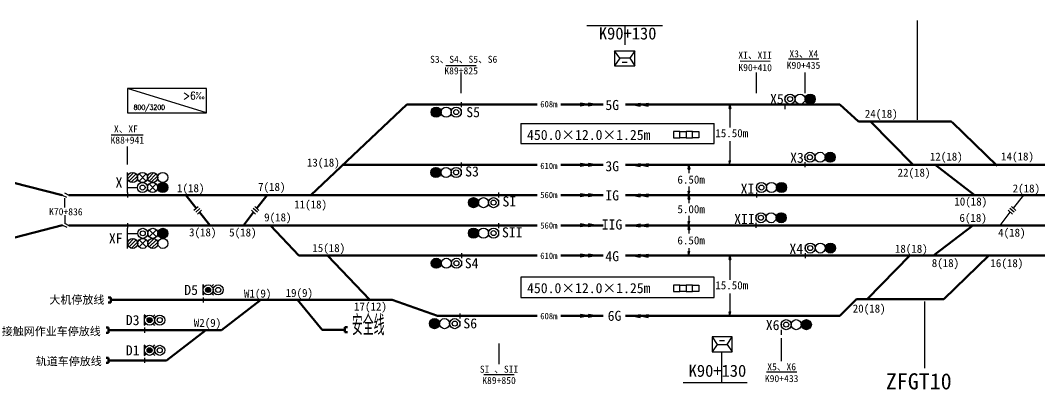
# Model space of a CAD drawing. Header units: millimetres. Extents: x -17381 to -15684, y 1883 to 2345.
# Drawn here: x -16101.4 to -16000.2, y 2098.1 to 2134.7 of the extents above; entities that cross this region are included whole.
import ezdxf
from ezdxf.enums import TextEntityAlignment as Align

# ---------------------------------------------------------------- set-up
doc = ezdxf.new("R2010")
doc.units = ezdxf.units.MM
for name, color, linetype in [('1', 1, 'Continuous'), ('D0', 7, 'Continuous'), ('供电臂', 7, 'Continuous'), ('站台', 7, 'Continuous')]:
    doc.layers.add(name, color=color, linetype=linetype)
doc.styles.add('HZ', font='complex.shx', dxfattribs={"width": 0.75, "bigfont": 'gbcbig.shx'})
doc.styles.get("Standard").update_dxf_attribs({"font": ''})
doc.styles.add('宋体', font='')
doc.styles.get('Standard').set_extended_font_data('SimSun')
doc.styles.get('宋体').set_extended_font_data('SimSun')

# ---------------------------------------------------------------- blocks, each defined once
blk = doc.blocks.new('Signal-Joint')
blk.add_line((0, 1), (0, -1))
blk = doc.blocks.new('Structure-Dwarf')
blk.add_line((0, -2), (0, 2))
blk = doc.blocks.new('Lights-U')
at = {"color": 50}
for p, q in [((-1.93, -0.52), (0.52, 1.93)), ((-1.41, -1.41), (1.41, 1.41)), ((-0.52, -1.93), (1.93, 0.52))]:
    blk.add_line(p, q, dxfattribs=at)
blk.add_circle((0, 0), 2, dxfattribs=at)
blk = doc.blocks.new('Lights-KDW')
for p, q in [((-1.41, -1.41), (1.41, 1.41)), ((1.41, -1.41), (-1.41, 1.41))]:
    blk.add_line(p, q)
blk.add_circle((0, 0), 2)
blk = doc.blocks.new('Lights-L')
at = {"color": 90}
blk.add_circle((0, 0), 2, dxfattribs=at)
blk = doc.blocks.new('Lights-H')
at = {"color": 10}
for radius in [2, 1.9, 1.8, 1.7, 1.6, 1.5, 1.4, 1.3, 1.2, 1.1, 1, 0.9, 0.8, 0.7, 0.6, 0.5, 0.4, 0.3, 0.2, 0.1]:
    blk.add_circle((0, 0), radius, dxfattribs=at)
blk = doc.blocks.new('Lights-B')
at = {"color": 255}
for radius in [2, 1]:
    blk.add_circle((0, 0), radius, dxfattribs=at)
blk = doc.blocks.new('Structure-4')
blk.add_line((-2, 0), (2, 0))
blk = doc.blocks.new('PM-JZ-ULH2UYB--M--A--X')
for name, p in [('Structure-Dwarf', (0, 7)), ('Lights-U', (2, 7)), ('Lights-KDW', (6, 7)), ('Lights-U', (10, 7)), ('Lights-L', (14, 7)), ('Structure-Dwarf', (0, 3)), ('Lights-B', (6, 3)), ('Lights-KDW', (10, 3)), ('Lights-H', (14, 3)), ('Structure-4', (2, 3)), ('Signal-Joint', (0, 0))]:
    blk.add_blockref(name, p)
at = {"width": 0.75}
blk.add_attdef('NAME', text='', height=2.5, dxfattribs=at).set_placement((-2, 5), align=Align.MIDDLE_RIGHT)
at = {"width": 0.75, "flags": 1}
for tag, p in [('ZB', (-2, 2)), ('DC', (-2, -1)), ('QHF', (-2, -4)), ('XHJID', (-2, -7)), ('JYJID', (-2, -10))]:
    blk.add_attdef(tag, text='', height=2.5, dxfattribs=at).set_placement(p, align=Align.MIDDLE_RIGHT)
blk = doc.blocks.new('PM-JZ-ULH2UYB--M--A-Y-X')
for name, p in [('Signal-Joint', (0, 0)), ('Structure-Dwarf', (0, -3)), ('Structure-4', (2, -3)), ('Lights-B', (6, -3)), ('Lights-KDW', (10, -3)), ('Lights-H', (14, -3)), ('Structure-Dwarf', (0, -7)), ('Lights-U', (2, -7)), ('Lights-KDW', (6, -7)), ('Lights-U', (10, -7)), ('Lights-L', (14, -7))]:
    blk.add_blockref(name, p)
at = {"width": 0.75}
blk.add_attdef('NAME', text='', height=2.5, dxfattribs=at).set_placement((-2, -5), align=Align.MIDDLE_RIGHT)
at = {"width": 0.75, "flags": 1}
for tag, p in [('ZB', (-2, -8)), ('DC', (-2, -11)), ('XHJID', (-2, -17)), ('QHF', (-2, -14)), ('JYJID', (-2, -20))]:
    blk.add_attdef(tag, text='', height=2.5, dxfattribs=at).set_placement(p, align=Align.MIDDLE_RIGHT)
blk = doc.blocks.new('PM-CZ-HLB--M--A--S')
blk.add_line((0, -2), (0, -4))
for name, p in [('Signal-Joint', (0, 0)), ('Lights-H', (-10, -3)), ('Lights-L', (-6, -3)), ('Lights-B', (-2, -3))]:
    blk.add_blockref(name, p)
at = {"width": 0.75}
blk.add_attdef('NAME', text='', height=2.5, dxfattribs=at).set_placement((2, -3), align=Align.MIDDLE_LEFT)
at = {"width": 0.75, "flags": 1}
for tag, p in [('ZB', (2, -6)), ('DC', (2, -9)), ('QHF', (2, -12)), ('XHJID', (2, -15)), ('JYJID', (2, -18))]:
    blk.add_attdef(tag, text='', height=2.5, dxfattribs=at).set_placement(p, align=Align.MIDDLE_LEFT)
blk = doc.blocks.new('PM-CZ-HLB--M--A--X')
blk.add_line((0, 4), (0, 2))
for name, p in [('Lights-B', (2, 3)), ('Lights-L', (6, 3)), ('Lights-H', (10, 3)), ('Signal-Joint', (0, 0))]:
    blk.add_blockref(name, p)
at = {"width": 0.75}
blk.add_attdef('NAME', text='', height=2.5, dxfattribs=at).set_placement((-2, 3), align=Align.MIDDLE_RIGHT)
at = {"width": 0.75, "flags": 1}
for tag, p in [('ZB', (-2, 0)), ('DC', (-2, -3)), ('XHJID', (-2, -9)), ('QHF', (-2, -6)), ('JYJID', (-2, -12))]:
    blk.add_attdef(tag, text='', height=2.5, dxfattribs=at).set_placement(p, align=Align.MIDDLE_RIGHT)
blk = doc.blocks.new('Lights-A')
at = {"color": 255}
blk.add_circle((0, 0), 2, dxfattribs=at)
at = {"color": 170}
for radius in [1, 0.9, 0.9, 0.8, 0.8, 0.8, 0.7, 0.6, 0.6, 0.5, 0.5, 0.5, 0.4, 0.3, 0.2, 0.1]:
    blk.add_circle((0, 0), radius, dxfattribs=at)
blk = doc.blocks.new('Lights-On')
at = {"color": 255}
for p, q in [((-1.41, 1.41), (-2.12, 2.12)), ((1.41, 1.41), (2.12, 2.12)), ((-2.12, -2.12), (-1.41, -1.41)), ((2.12, -2.12), (1.41, -1.41))]:
    blk.add_line(p, q, dxfattribs=at)
blk = doc.blocks.new('PM-DC-AB--D--A--X')
for name, p in [('Lights-On', (2, 4)), ('Structure-Dwarf', (0, 4)), ('Lights-A', (2, 4)), ('Lights-B', (6, 4)), ('Signal-Joint', (0, 0))]:
    blk.add_blockref(name, p)
at = {"width": 0.75}
blk.add_attdef('NAME', text='', height=2.5, dxfattribs=at).set_placement((-2, 4), align=Align.MIDDLE_RIGHT)
at = {"width": 0.75, "flags": 1}
for tag, p in [('ZB', (-2, 1)), ('QHF', (-2, -5)), ('DC', (-2, -2)), ('XHJID', (-2, -8)), ('JYJID', (-2, -11))]:
    blk.add_attdef(tag, text='', height=2.5, dxfattribs=at).set_placement(p, align=Align.MIDDLE_RIGHT)
blk = doc.blocks.new('PM-KP-')
at = {"color": 3}
blk.add_line((0, 6), (0, -6), dxfattribs=at)
at = {"width": 0.75}
for tag, p in [('NAME', (-1.5, 0)), ('KMPOST', (1.5, 0))]:
    blk.add_attdef(tag, text='', height=2, rotation=90, dxfattribs=at).set_placement(p, align=Align.MIDDLE)
at = {"width": 0.75, "flags": 1}
blk.add_attdef('KMPOSTID', text='', height=2, dxfattribs=at).set_placement((0, -8), align=Align.MIDDLE)
blk = doc.blocks.new('PM-DS-2')
at = {"width": 0.75}
blk.add_attdef('SEPARATION', text='', height=2, dxfattribs=at).set_placement((0, 1), align=Align.BOTTOM_CENTER)
at = {"width": 0.75, "flags": 1}
for tag, p in [('TOPTCNAME', (0, -2)), ('BOTTOMTCNAME', (0, -5)), ('DSID', (0, -8))]:
    blk.add_attdef(tag, text='', height=2, dxfattribs=at).set_placement(p, align=Align.BOTTOM_CENTER)

msp = doc.modelspace()

# ---------------------------------------------------------------- hatches: boundary and pattern name
at = {"lineweight": -3}
for points in [[(-16044.99, 2126.37), (-16045.79, 2126.52), (-16045.79, 2126.22)], [(-16044.19, 2126.37), (-16044.99, 2126.52), (-16044.99, 2126.22)], [(-16040.67, 2126.37), (-16039.87, 2126.22), (-16039.87, 2126.52)], [(-16039.87, 2126.37), (-16039.07, 2126.22), (-16039.07, 2126.52)], [(-16030.97, 2126.37), (-16031.04, 2125.97), (-16030.89, 2125.97)], [(-16030.97, 2120.37), (-16031.04, 2120.77), (-16030.89, 2120.77)], [(-16044.99, 2120.37), (-16045.79, 2120.52), (-16045.79, 2120.22)], [(-16044.19, 2120.37), (-16044.99, 2120.52), (-16044.99, 2120.22)], [(-16040.67, 2120.37), (-16039.87, 2120.22), (-16039.87, 2120.52)], [(-16039.87, 2120.37), (-16039.07, 2120.22), (-16039.07, 2120.52)], [(-16035.04, 2120.37), (-16035.11, 2119.97), (-16034.96, 2119.97)], [(-16035.04, 2117.37), (-16035.11, 2117.77), (-16034.96, 2117.77)], [(-16044.99, 2117.37), (-16045.79, 2117.52), (-16045.79, 2117.22)], [(-16044.19, 2117.37), (-16044.99, 2117.52), (-16044.99, 2117.22)], [(-16040.67, 2117.37), (-16039.87, 2117.22), (-16039.87, 2117.52)], [(-16039.87, 2117.37), (-16039.07, 2117.22), (-16039.07, 2117.52)], [(-16035.04, 2117.37), (-16035.11, 2116.97), (-16034.96, 2116.97)], [(-16035.04, 2114.37), (-16035.11, 2114.77), (-16034.96, 2114.77)], [(-16044.99, 2114.37), (-16045.79, 2114.52), (-16045.79, 2114.22)], [(-16044.19, 2114.37), (-16044.99, 2114.52), (-16044.99, 2114.22)], [(-16040.67, 2114.37), (-16039.87, 2114.22), (-16039.87, 2114.52)], [(-16039.87, 2114.37), (-16039.07, 2114.22), (-16039.07, 2114.52)], [(-16035.04, 2114.37), (-16035.11, 2113.97), (-16034.96, 2113.97)], [(-16035.04, 2111.37), (-16035.11, 2111.77), (-16034.96, 2111.77)], [(-16044.99, 2111.37), (-16045.79, 2111.52), (-16045.79, 2111.22)], [(-16044.19, 2111.37), (-16044.99, 2111.52), (-16044.99, 2111.22)], [(-16040.67, 2111.37), (-16039.87, 2111.22), (-16039.87, 2111.52)], [(-16039.87, 2111.37), (-16039.07, 2111.22), (-16039.07, 2111.52)], [(-16030.97, 2111.37), (-16031.04, 2110.97), (-16030.89, 2110.97)], [(-16044.99, 2105.37), (-16045.79, 2105.52), (-16045.79, 2105.22)], [(-16044.19, 2105.37), (-16044.99, 2105.52), (-16044.99, 2105.22)], [(-16040.67, 2105.37), (-16039.87, 2105.22), (-16039.87, 2105.52)], [(-16039.87, 2105.37), (-16039.07, 2105.22), (-16039.07, 2105.52)], [(-16030.97, 2105.37), (-16031.04, 2105.77), (-16030.89, 2105.77)]]:
    msp.add_hatch(color=0, dxfattribs=at).paths.add_polyline_path(points)

# ---------------------------------------------------------------- linework, layer by layer
at = {"color": 0, "lineweight": -3}
for p, q in [((-16045.16, 2134.22), (-16037.66, 2134.22)), ((-16041.41, 2134.22), (-16041.41, 2132.3)), ((-16042.41, 2131.72), (-16042.41, 2130.22)), ((-16041.91, 2130.97), (-16042.41, 2131.72)), ((-16042.41, 2131.72), (-16040.41, 2131.72)), ((-16041.91, 2130.97), (-16042.41, 2130.22)), ((-16040.91, 2130.97), (-16041.91, 2130.97)), ((-16040.41, 2131.72), (-16040.91, 2130.97)), ((-16040.91, 2130.97), (-16040.41, 2130.22)), ((-16040.41, 2130.22), (-16040.41, 2131.72)), ((-16042.41, 2130.22), (-16040.41, 2130.22)), ((-16041.66, 2130.58), (-16041.16, 2130.58)), ((-16057.63, 2127.5), (-16057.63, 2129.55)), ((-16028.32, 2127.5), (-16028.32, 2129.55)), ((-16023.52, 2127.5), (-16023.52, 2129.55)), ((-16045.79, 2126.52), (-16044.99, 2126.37)), ((-16044.99, 2126.37), (-16045.79, 2126.52)), ((-16045.79, 2126.52), (-16045.79, 2126.22)), ((-16044.99, 2126.37), (-16045.79, 2126.22)), ((-16044.99, 2126.52), (-16044.19, 2126.37)), ((-16044.19, 2126.37), (-16044.99, 2126.52)), ((-16044.99, 2126.52), (-16044.99, 2126.22)), ((-16044.99, 2126.37), (-16044.19, 2126.37)), ((-16044.19, 2126.37), (-16044.99, 2126.22)), ((-16040.67, 2126.37), (-16039.87, 2126.52)), ((-16040.02, 2126.37), (-16040.67, 2126.37)), ((-16039.87, 2126.37), (-16040.67, 2126.37)), ((-16039.87, 2126.22), (-16040.67, 2126.37)), ((-16040.67, 2126.37), (-16039.87, 2126.22)), ((-16039.87, 2126.37), (-16039.07, 2126.52)), ((-16039.87, 2126.22), (-16039.87, 2126.52)), ((-16039.07, 2126.22), (-16039.87, 2126.37)), ((-16039.87, 2126.37), (-16039.07, 2126.22)), ((-16039.07, 2126.22), (-16039.07, 2126.52)), ((-16031.04, 2125.97), (-16030.97, 2126.37)), ((-16030.97, 2126.37), (-16031.04, 2125.97)), ((-16031.04, 2125.97), (-16030.89, 2125.97)), ((-16030.97, 2126.37), (-16030.89, 2125.97)), ((-16092.36, 2123.38), (-16089.19, 2123.38)), ((-16090.75, 2120.41), (-16090.75, 2122.21)), ((-16031.04, 2120.77), (-16030.97, 2120.37)), ((-16030.97, 2120.37), (-16031.04, 2120.77)), ((-16031.04, 2120.77), (-16030.89, 2120.77)), ((-16045.79, 2120.52), (-16044.99, 2120.37)), ((-16044.99, 2120.37), (-16045.79, 2120.52)), ((-16045.79, 2120.52), (-16045.79, 2120.22)), ((-16044.99, 2120.37), (-16045.79, 2120.22)), ((-16044.99, 2120.52), (-16044.19, 2120.37)), ((-16044.19, 2120.37), (-16044.99, 2120.52)), ((-16044.99, 2120.52), (-16044.99, 2120.22)), ((-16044.99, 2120.37), (-16044.19, 2120.37)), ((-16044.19, 2120.37), (-16044.99, 2120.22)), ((-16040.67, 2120.37), (-16039.87, 2120.52)), ((-16040.02, 2120.37), (-16040.67, 2120.37)), ((-16039.87, 2120.37), (-16040.67, 2120.37)), ((-16039.87, 2120.22), (-16040.67, 2120.37)), ((-16040.67, 2120.37), (-16039.87, 2120.22)), ((-16039.87, 2120.37), (-16039.07, 2120.52)), ((-16039.87, 2120.22), (-16039.87, 2120.52)), ((-16039.07, 2120.22), (-16039.87, 2120.37)), ((-16039.87, 2120.37), (-16039.07, 2120.22)), ((-16039.07, 2120.22), (-16039.07, 2120.52)), ((-16035.11, 2119.97), (-16035.04, 2120.37)), ((-16035.04, 2120.37), (-16035.11, 2119.97)), ((-16035.11, 2119.97), (-16034.96, 2119.97)), ((-16035.04, 2120.37), (-16034.96, 2119.97)), ((-16035.11, 2117.77), (-16035.04, 2117.37)), ((-16035.04, 2117.37), (-16035.11, 2117.77)), ((-16035.11, 2117.77), (-16034.96, 2117.77)), ((-16035.04, 2117.37), (-16034.96, 2117.77)), ((-16096.95, 2116.16), (-16096.95, 2117.07)), ((-16045.79, 2117.52), (-16044.99, 2117.37)), ((-16044.99, 2117.37), (-16045.79, 2117.52)), ((-16045.79, 2117.52), (-16045.79, 2117.22)), ((-16044.99, 2117.37), (-16045.79, 2117.22)), ((-16044.99, 2117.52), (-16044.19, 2117.37)), ((-16044.19, 2117.37), (-16044.99, 2117.52)), ((-16044.99, 2117.52), (-16044.99, 2117.22)), ((-16044.99, 2117.37), (-16044.19, 2117.37)), ((-16044.19, 2117.37), (-16044.99, 2117.22)), ((-16040.67, 2117.37), (-16039.87, 2117.52)), ((-16040.02, 2117.37), (-16040.67, 2117.37)), ((-16039.87, 2117.37), (-16040.67, 2117.37)), ((-16039.87, 2117.22), (-16040.67, 2117.37)), ((-16040.67, 2117.37), (-16039.87, 2117.22)), ((-16039.87, 2117.37), (-16039.07, 2117.52)), ((-16039.87, 2117.22), (-16039.87, 2117.52)), ((-16039.07, 2117.22), (-16039.87, 2117.37)), ((-16039.87, 2117.37), (-16039.07, 2117.22)), ((-16039.07, 2117.22), (-16039.07, 2117.52)), ((-16035.11, 2116.97), (-16035.04, 2117.37)), ((-16035.04, 2117.37), (-16035.11, 2116.97)), ((-16035.11, 2116.97), (-16034.96, 2116.97)), ((-16035.04, 2117.37), (-16034.96, 2116.97)), ((-16096.95, 2115.38), (-16096.95, 2114.59)), ((-16035.11, 2114.77), (-16035.04, 2114.37)), ((-16035.04, 2114.37), (-16035.11, 2114.77)), ((-16035.11, 2114.77), (-16034.96, 2114.77)), ((-16035.04, 2114.37), (-16034.96, 2114.77)), ((-16045.79, 2114.52), (-16044.99, 2114.37)), ((-16044.99, 2114.37), (-16045.79, 2114.52)), ((-16045.79, 2114.52), (-16045.79, 2114.22)), ((-16044.99, 2114.37), (-16045.79, 2114.22)), ((-16044.99, 2114.52), (-16044.19, 2114.37)), ((-16044.19, 2114.37), (-16044.99, 2114.52)), ((-16044.99, 2114.52), (-16044.99, 2114.22)), ((-16044.99, 2114.37), (-16044.19, 2114.37)), ((-16044.19, 2114.37), (-16044.99, 2114.22)), ((-16040.67, 2114.37), (-16039.87, 2114.52)), ((-16040.02, 2114.37), (-16040.67, 2114.37)), ((-16039.87, 2114.37), (-16040.67, 2114.37)), ((-16039.87, 2114.22), (-16040.67, 2114.37)), ((-16040.67, 2114.37), (-16039.87, 2114.22)), ((-16039.87, 2114.37), (-16039.07, 2114.52)), ((-16039.87, 2114.22), (-16039.87, 2114.52)), ((-16039.07, 2114.22), (-16039.87, 2114.37)), ((-16039.87, 2114.37), (-16039.07, 2114.22)), ((-16039.07, 2114.22), (-16039.07, 2114.52)), ((-16035.11, 2113.97), (-16035.04, 2114.37)), ((-16035.04, 2114.37), (-16035.11, 2113.97)), ((-16035.11, 2113.97), (-16034.96, 2113.97)), ((-16035.04, 2114.37), (-16034.96, 2113.97)), ((-16035.11, 2111.77), (-16035.04, 2111.37)), ((-16035.04, 2111.37), (-16035.11, 2111.77)), ((-16035.11, 2111.77), (-16034.96, 2111.77)), ((-16035.04, 2111.37), (-16034.96, 2111.77)), ((-16045.79, 2111.52), (-16044.99, 2111.37)), ((-16044.99, 2111.37), (-16045.79, 2111.52)), ((-16045.79, 2111.52), (-16045.79, 2111.22)), ((-16044.99, 2111.37), (-16045.79, 2111.22)), ((-16044.99, 2111.52), (-16044.19, 2111.37)), ((-16044.19, 2111.37), (-16044.99, 2111.52)), ((-16044.99, 2111.52), (-16044.99, 2111.22)), ((-16044.99, 2111.37), (-16044.19, 2111.37)), ((-16044.19, 2111.37), (-16044.99, 2111.22)), ((-16040.67, 2111.37), (-16039.87, 2111.52)), ((-16040.02, 2111.37), (-16040.67, 2111.37)), ((-16039.87, 2111.37), (-16040.67, 2111.37)), ((-16039.87, 2111.22), (-16040.67, 2111.37)), ((-16040.67, 2111.37), (-16039.87, 2111.22)), ((-16039.87, 2111.37), (-16039.07, 2111.52)), ((-16039.87, 2111.22), (-16039.87, 2111.52)), ((-16039.07, 2111.22), (-16039.87, 2111.37)), ((-16039.87, 2111.37), (-16039.07, 2111.22)), ((-16039.07, 2111.22), (-16039.07, 2111.52)), ((-16031.04, 2110.97), (-16030.97, 2111.37)), ((-16030.97, 2111.37), (-16031.04, 2110.97)), ((-16031.04, 2110.97), (-16030.89, 2110.97)), ((-16030.97, 2111.37), (-16030.89, 2110.97)), ((-16045.79, 2105.52), (-16044.99, 2105.37)), ((-16044.99, 2105.37), (-16045.79, 2105.52)), ((-16045.79, 2105.52), (-16045.79, 2105.22)), ((-16044.99, 2105.52), (-16044.19, 2105.37)), ((-16044.19, 2105.37), (-16044.99, 2105.52)), ((-16044.99, 2105.52), (-16044.99, 2105.22)), ((-16040.67, 2105.37), (-16039.87, 2105.52)), ((-16039.87, 2105.37), (-16039.07, 2105.52)), ((-16039.87, 2105.22), (-16039.87, 2105.52)), ((-16039.07, 2105.22), (-16039.07, 2105.52)), ((-16031.04, 2105.77), (-16030.97, 2105.37)), ((-16030.97, 2105.37), (-16031.04, 2105.77)), ((-16031.04, 2105.77), (-16030.89, 2105.77)), ((-16030.97, 2105.37), (-16030.89, 2105.77)), ((-16044.99, 2105.37), (-16045.79, 2105.22)), ((-16044.99, 2105.37), (-16044.19, 2105.37)), ((-16044.19, 2105.37), (-16044.99, 2105.22)), ((-16040.02, 2105.37), (-16040.67, 2105.37)), ((-16039.87, 2105.37), (-16040.67, 2105.37)), ((-16039.87, 2105.22), (-16040.67, 2105.37)), ((-16040.67, 2105.37), (-16039.87, 2105.22)), ((-16039.07, 2105.22), (-16039.87, 2105.37)), ((-16039.87, 2105.37), (-16039.07, 2105.22)), ((-16053.86, 2100.59), (-16053.86, 2102.64)), ((-16032.75, 2103.3), (-16032.75, 2101.8)), ((-16030.75, 2103.3), (-16032.75, 2103.3)), ((-16032.75, 2103.3), (-16032.25, 2102.55)), ((-16032.75, 2103.3), (-16032.75, 2101.8)), ((-16030.75, 2103.3), (-16032.75, 2103.3)), ((-16032.75, 2103.3), (-16032.25, 2102.55)), ((-16032.25, 2102.55), (-16032.75, 2101.8)), ((-16032.25, 2102.55), (-16032.75, 2101.8)), ((-16032.25, 2102.55), (-16031.25, 2102.55)), ((-16032.25, 2102.55), (-16031.25, 2102.55)), ((-16032, 2102.92), (-16031.5, 2102.92)), ((-16031.25, 2102.55), (-16030.75, 2103.3)), ((-16031.25, 2102.55), (-16030.75, 2103.3)), ((-16031.25, 2102.55), (-16030.75, 2101.8)), ((-16031.25, 2102.55), (-16030.75, 2101.8)), ((-16030.75, 2101.8), (-16030.75, 2103.3)), ((-16030.75, 2101.8), (-16030.75, 2103.3)), ((-16025.84, 2100.87), (-16025.84, 2103.16)), ((-16032.75, 2101.8), (-16030.75, 2101.8)), ((-16032.75, 2101.8), (-16030.75, 2101.8)), ((-16031.76, 2098.76), (-16031.76, 2101.8)), ((-16035.6, 2098.76), (-16029.26, 2098.76))]:
    msp.add_line(p, q, dxfattribs=at)
at = {"color": 5, "lineweight": -3}
msp.add_line((-16012.39, 2134.74), (-16012.39, 2124.87), dxfattribs=at)
at = {"color": 0}
msp.add_line((-16082.9, 2125.56), (-16090.74, 2127.96), dxfattribs=at)
at = {"color": 5, "lineweight": 70}
for p, q in [((-16063.02, 2126.37), (-16072.54, 2117.37)), ((-16017.06, 2124.74), (-16012.81, 2120.42)), ((-16010.63, 2120.42), (-16006.73, 2117.42))]:
    msp.add_line(p, q, dxfattribs=at)
at = {"color": 205, "lineweight": 100}
msp.add_line((-16108.91, 2120.37), (-16097.23, 2117.37), dxfattribs=at)
at = {"color": 7, "linetype": 'Continuous'}
for p, q in [((-16097.23, 2117.37), (-16096.8, 2117.17)), ((-16097.01, 2117.59), (-16096.55, 2117.37)), ((-16084.15, 2115.87), (-16083.73, 2116.24)), ((-16083.98, 2115.68), (-16083.56, 2116.06)), ((-16083.81, 2115.5), (-16083.39, 2115.87)), ((-16078.04, 2115.49), (-16078.45, 2115.87)), ((-16077.86, 2115.68), (-16078.28, 2116.06)), ((-16077.7, 2115.86), (-16078.11, 2116.24)), ((-16002.95, 2115.49), (-16003.36, 2115.87)), ((-16002.78, 2115.68), (-16003.19, 2116.06)), ((-16002.61, 2115.86), (-16003.02, 2116.24)), ((-16097.18, 2114.39), (-16096.78, 2114.19)), ((-16096.98, 2114.58), (-16096.58, 2114.37))]:
    msp.add_line(p, q, dxfattribs=at)
at = {"color": 5, "lineweight": 100}
msp.add_line((-16094.11, 2117.37), (-16096.55, 2117.37), dxfattribs=at)
at = {"color": 124, "lineweight": 100}
msp.add_line((-16108.91, 2111.37), (-16097.18, 2114.39), dxfattribs=at)
at = {"color": 1, "lineweight": 100}
msp.add_line((-16094.11, 2114.37), (-16096.58, 2114.37), dxfattribs=at)
at = {"color": 1, "lineweight": 70}
for p, q in [((-16076.56, 2114.37), (-16073.73, 2111.37)), ((-16006.86, 2114.37), (-16010.76, 2111.37)), ((-16066.7, 2106.96), (-16070.9, 2111.37)), ((-16013.11, 2111.37), (-16017.36, 2107.05)), ((-16066.7, 2106.96), (-16064.48, 2106.96))]:
    msp.add_line(p, q, dxfattribs=at)
at = {"color": 0, "lineweight": 70}
for p, q in [((-16092.4, 2107.21), (-16092.65, 2107.21)), ((-16092.65, 2106.71), (-16092.4, 2106.71)), ((-16092.4, 2106.71), (-16092.4, 2107.21)), ((-16092.87, 2104.21), (-16092.62, 2104.21)), ((-16092.62, 2103.71), (-16092.87, 2103.71)), ((-16092.62, 2104.21), (-16092.62, 2103.96)), ((-16092.62, 2103.96), (-16092.62, 2103.71)), ((-16068.92, 2104.25), (-16069.17, 2104.25)), ((-16069.17, 2104.25), (-16069.17, 2103.75)), ((-16069.17, 2103.75), (-16068.92, 2103.75)), ((-16092.87, 2101.21), (-16092.62, 2101.21)), ((-16092.62, 2100.71), (-16092.87, 2100.71)), ((-16092.62, 2101.21), (-16092.62, 2100.96)), ((-16092.62, 2100.96), (-16092.62, 2100.71)), ((-16091.99, 2100.96), (-16092.62, 2100.96))]:
    msp.add_line(p, q, dxfattribs=at)
at = {"color": 1, "lineweight": -3}
msp.add_line((-16011.62, 2100.18), (-16011.62, 2106.81), dxfattribs=at)
at = {"color": 0}
msp.add_lwpolyline([(-16082.9, 2127.96), (-16090.74, 2127.96), (-16090.74, 2125.56), (-16082.9, 2125.56)], close=True, dxfattribs=at)
for points in [[(-16034.07, 2123.69), (-16034.07, 2123.07), (-16034.69, 2123.07), (-16034.69, 2123.69), (-16035.32, 2123.69), (-16035.32, 2123.07), (-16035.94, 2123.07), (-16035.94, 2123.69), (-16036.57, 2123.69), (-16036.57, 2123.07), (-16035.94, 2123.07), (-16035.94, 2123.69), (-16035.32, 2123.69), (-16035.32, 2123.07), (-16034.69, 2123.07), (-16034.69, 2123.69), (-16034.07, 2123.69)], [(-16034.07, 2108.43), (-16034.07, 2107.81), (-16034.69, 2107.81), (-16034.69, 2108.43), (-16035.32, 2108.43), (-16035.32, 2107.81), (-16035.94, 2107.81), (-16035.94, 2108.43), (-16036.57, 2108.43), (-16036.57, 2107.81), (-16035.94, 2107.81), (-16035.94, 2108.43), (-16035.32, 2108.43), (-16035.32, 2107.81), (-16034.69, 2107.81), (-16034.69, 2108.43), (-16034.07, 2108.43)]]:
    msp.add_lwpolyline(points, dxfattribs=at)
at = {"layer": '1', "color": 5, "lineweight": 100}
for p, q in [((-16094.11, 2117.37), (-16063.02, 2117.37)), ((-16063.02, 2117.37), (-16050.1, 2117.37)), ((-16047.74, 2117.37), (-16043.54, 2117.37)), ((-16041.32, 2117.37), (-16017.66, 2117.37)), ((-16017.66, 2117.37), (-15986.22, 2117.37))]:
    msp.add_line(p, q, dxfattribs=at)
at = {"layer": '1', "color": 1, "lineweight": 100}
for p, q in [((-16094.11, 2114.37), (-16077.17, 2114.37)), ((-16093.18, 2114.37), (-16062.99, 2114.37)), ((-16063.02, 2114.37), (-16050.1, 2114.37)), ((-16047.74, 2114.37), (-16043.54, 2114.37)), ((-16041.32, 2114.37), (-16020.58, 2114.37)), ((-16020.58, 2114.37), (-15986.22, 2114.37))]:
    msp.add_line(p, q, dxfattribs=at)
at = {"layer": 'D0', "color": 5, "lineweight": 70}
for p, q in [((-16063.02, 2126.37), (-16050.1, 2126.37)), ((-16047.74, 2126.37), (-16043.54, 2126.37)), ((-16041.32, 2126.37), (-16020.08, 2126.37)), ((-16020.08, 2126.37), (-16018.22, 2124.7)), ((-16018.22, 2124.7), (-16008.99, 2124.7)), ((-16008.91, 2124.62), (-16004.44, 2120.3)), ((-16063.02, 2120.37), (-16069.35, 2120.38)), ((-16063.02, 2120.37), (-16050.1, 2120.37)), ((-16047.74, 2120.37), (-16043.54, 2120.37)), ((-16041.32, 2120.37), (-15993.25, 2120.37))]:
    msp.add_line(p, q, dxfattribs=at)
at = {"layer": 'D0', "color": 0}
for p, q in [((-16030.97, 2126.37), (-16030.97, 2124.08)), ((-16030.97, 2122.74), (-16030.97, 2120.62)), ((-16035.04, 2120.37), (-16035.04, 2119.56)), ((-16030.97, 2120.37), (-16030.97, 2120.37)), ((-16030.97, 2120.37), (-16030.97, 2120.37)), ((-16035.04, 2118.22), (-16035.04, 2117.37)), ((-16035.04, 2117.37), (-16035.04, 2116.58)), ((-16035.04, 2117.37), (-16035.04, 2117.37)), ((-16035.04, 2117.37), (-16035.04, 2117.37)), ((-16035.04, 2115.31), (-16035.04, 2114.39)), ((-16035.04, 2114.39), (-16035.04, 2113.56)), ((-16035.04, 2114.37), (-16035.04, 2114.37)), ((-16035.04, 2114.37), (-16035.04, 2114.37)), ((-16035.04, 2112.12), (-16035.04, 2111.37)), ((-16035.04, 2111.37), (-16035.04, 2111.37)), ((-16035.04, 2111.37), (-16035.04, 2111.37)), ((-16030.97, 2111.37), (-16030.97, 2108.96)), ((-16030.97, 2111.37), (-16030.97, 2111.37)), ((-16030.97, 2111.37), (-16030.97, 2111.37)), ((-16030.97, 2107.61), (-16030.97, 2105.37))]:
    msp.add_line(p, q, dxfattribs=at)
at = {"layer": 'D0', "color": 5}
msp.add_line((-16008.99, 2124.7), (-16008.83, 2124.54), dxfattribs=at)
at = {"layer": 'D0', "color": 1, "lineweight": 70}
for p, q in [((-16069.78, 2111.37), (-16073.73, 2111.37)), ((-16069.78, 2111.37), (-16062.99, 2111.37)), ((-16063.02, 2111.37), (-16050.1, 2111.37)), ((-16047.74, 2111.37), (-16043.54, 2111.37)), ((-16041.32, 2111.37), (-16029.43, 2111.37)), ((-16029.43, 2111.37), (-15993.16, 2111.37)), ((-16009.75, 2107.05), (-16005.29, 2111.37)), ((-16064.48, 2106.96), (-16059.99, 2105.37)), ((-16020.08, 2105.37), (-16018.42, 2107.05)), ((-16018.42, 2107.05), (-16009.75, 2107.05)), ((-16059.99, 2105.37), (-16050.1, 2105.37)), ((-16047.74, 2105.37), (-16043.54, 2105.37)), ((-16041.32, 2105.37), (-16020.08, 2105.37))]:
    msp.add_line(p, q, dxfattribs=at)
at = {"layer": 'D0', "color": 0, "lineweight": 70}
for p, q in [((-16092.4, 2106.96), (-16083.25, 2106.96)), ((-16083.25, 2106.96), (-16077.5, 2106.96)), ((-16066.7, 2106.96), (-16083.2, 2106.96)), ((-16081.42, 2103.96), (-16077.5, 2106.96)), ((-16073.88, 2106.96), (-16071.43, 2104)), ((-16092.62, 2103.96), (-16091.99, 2103.96)), ((-16092.62, 2103.96), (-16081.42, 2103.96)), ((-16086.88, 2100.96), (-16082.96, 2103.96)), ((-16071.43, 2104), (-16069.17, 2104)), ((-16092.62, 2100.96), (-16086.88, 2100.96))]:
    msp.add_line(p, q, dxfattribs=at)
at = {"layer": '站台', "color": 0, "lineweight": -3}
for p, q in [((-16051.71, 2124.5), (-16051.71, 2122.5)), ((-16051.71, 2124.5), (-16032.54, 2124.5)), ((-16032.54, 2122.5), (-16032.54, 2124.5)), ((-16051.71, 2122.5), (-16032.54, 2122.5)), ((-16051.71, 2109.22), (-16051.71, 2107.22)), ((-16032.54, 2109.22), (-16051.71, 2109.22)), ((-16032.54, 2107.22), (-16032.54, 2109.22)), ((-16051.71, 2107.22), (-16032.54, 2107.22))]:
    msp.add_line(p, q, dxfattribs=at)
at = {"layer": '站台', "color": 5, "lineweight": 70}
for p, q in [((-16083.92, 2116.07), (-16084.94, 2117.37)), ((-16077.92, 2116.07), (-16076.9, 2117.37))]:
    msp.add_line(p, q, dxfattribs=at)
at = {"layer": '站台', "color": 5, "lineweight": -3}
msp.add_line((-16002.83, 2116.07), (-16001.82, 2117.37), dxfattribs=at)
at = {"layer": '站台', "color": 1, "lineweight": 70}
for p, q in [((-16082.59, 2114.38), (-16083.61, 2115.68)), ((-16079.25, 2114.37), (-16078.23, 2115.67))]:
    msp.add_line(p, q, dxfattribs=at)
at = {"layer": '站台', "color": 1, "lineweight": -3}
msp.add_line((-16004.16, 2114.37), (-16003.15, 2115.67), dxfattribs=at)

# ---------------------------------------------------------------- block references
at = {"layer": 'D0', "color": 0}
ref = msp.add_blockref('PM-KP-', (-16057.65, 2130.22), dxfattribs=dict(at, xscale=0.25, yscale=0.25, zscale=0.25, rotation=270))
ref.add_attrib('NAME', 'S3、S4、S5、S6', dxfattribs={"layer": '0', "height": 0.7, "style": '宋体'}).set_placement((-16057.39, 2130.85), align=Align.MIDDLE)
ref.add_attrib('KMPOST', 'K89+825', dxfattribs={"layer": '0', "height": 0.7, "style": '宋体'}).set_placement((-16057.64, 2129.72), align=Align.MIDDLE)
ref = msp.add_blockref('PM-KP-', (-16028.47, 2130.67), dxfattribs=dict(at, xscale=0.2499999999995718, yscale=0.2499999999995718, zscale=0.2499999999995718, rotation=269.7622731214323))
ref.add_attrib('NAME', 'XI、XII', dxfattribs={"layer": '0', "height": 0.7, "rotation": 359.7623, "style": '宋体'}).set_placement((-16028.47, 2131.26), align=Align.MIDDLE)
ref.add_attrib('KMPOST', 'K90+410', dxfattribs={"layer": '0', "height": 0.7, "rotation": 359.7623, "style": '宋体'}).set_placement((-16028.47, 2130.04), align=Align.MIDDLE)
ref = msp.add_blockref('PM-KP-', (-16023.66, 2130.87), dxfattribs=dict(at, xscale=0.25, yscale=0.25, zscale=0.25, rotation=270))
ref.add_attrib('NAME', 'X3、X4', dxfattribs={"layer": '0', "height": 0.7, "style": '宋体'}).set_placement((-16023.64, 2131.39), align=Align.MIDDLE)
ref.add_attrib('KMPOST', 'K90+435', dxfattribs={"layer": '0', "height": 0.7, "style": '宋体'}).set_placement((-16023.67, 2130.27), align=Align.MIDDLE)
ref = msp.add_blockref('PM-CZ-HLB--M--A--X', (-16025.51, 2126.17), dxfattribs=dict(at, xscale=0.25, yscale=0.25, zscale=0.25))
ref.add_attrib('NAME', 'X5', dxfattribs={"layer": '0', "height": 1, "style": '宋体'}).set_placement((-16025.63, 2126.93), align=Align.MIDDLE_RIGHT)
ref = msp.add_blockref('PM-CZ-HLB--M--A--S', (-16057.63, 2126.37), dxfattribs=dict(at, xscale=0.25, yscale=0.25, zscale=0.25))
ref.add_attrib('NAME', 'S5', dxfattribs={"layer": '0', "height": 1, "style": '宋体'}).set_placement((-16057.13, 2125.62), align=Align.MIDDLE_LEFT)
ref = msp.add_blockref('PM-DS-2', (-16030.39, 2125.73), dxfattribs=dict(at, xscale=0.25, yscale=0.25, zscale=0.25))
ref.add_attrib('SEPARATION', '15.50m', dxfattribs={"layer": '0', "height": 0.8, "style": '宋体'}).set_placement((-16030.79, 2122.89), align=Align.BOTTOM_CENTER)
ref = msp.add_blockref('PM-CZ-HLB--M--A--X', (-16023.53, 2120.39), dxfattribs=dict(at, xscale=0.25, yscale=0.25, zscale=0.25))
ref.add_attrib('NAME', 'X3', dxfattribs={"layer": '0', "height": 1, "style": '宋体'}).set_placement((-16023.64, 2121.09), align=Align.MIDDLE_RIGHT)
ref = msp.add_blockref('PM-CZ-HLB--M--A--S', (-16057.64, 2120.38), dxfattribs=dict(at, xscale=0.25, yscale=0.25, zscale=0.25))
ref.add_attrib('NAME', 'S3', dxfattribs={"layer": '0', "height": 1, "style": '宋体'}).set_placement((-16057.24, 2119.73), align=Align.MIDDLE_LEFT)
ref = msp.add_blockref('PM-JZ-ULH2UYB--M--A--X', (-16090.75, 2117.38), dxfattribs=dict(at, xscale=0.25, yscale=0.25, zscale=0.25))
ref.add_attrib('NAME', 'X', dxfattribs={"layer": '0', "height": 1, "style": '宋体'}).set_placement((-16091.25, 2118.63), align=Align.MIDDLE_RIGHT)
ref = msp.add_blockref('PM-CZ-HLB--M--A--X', (-16028.35, 2117.38), dxfattribs=dict(at, xscale=0.25, yscale=0.25, zscale=0.25))
ref.add_attrib('NAME', 'XI', dxfattribs={"layer": '0', "height": 1, "style": '宋体'}).set_placement((-16028.55, 2118.01), align=Align.MIDDLE_RIGHT)
ref = msp.add_blockref('PM-CZ-HLB--M--A--S', (-16053.92, 2117.38), dxfattribs=dict(at, xscale=0.25, yscale=0.25, zscale=0.25))
ref.add_attrib('NAME', 'SI', dxfattribs={"layer": '0', "height": 1, "style": '宋体'}).set_placement((-16053.54, 2116.75), align=Align.MIDDLE_LEFT)
ref = msp.add_blockref('PM-CZ-HLB--M--A--X', (-16028.39, 2114.38), dxfattribs=dict(at, xscale=0.25, yscale=0.25, zscale=0.25))
ref.add_attrib('NAME', 'XII', dxfattribs={"layer": '0', "height": 1, "style": '宋体'}).set_placement((-16028.51, 2115.01), align=Align.MIDDLE_RIGHT)
ref = msp.add_blockref('PM-CZ-HLB--M--A--S', (-16053.92, 2114.35), dxfattribs=dict(at, xscale=0.25, yscale=0.25, zscale=0.25))
ref.add_attrib('NAME', 'SII', dxfattribs={"layer": '0', "height": 1, "style": '宋体'}).set_placement((-16053.59, 2113.68), align=Align.MIDDLE_LEFT)
ref = msp.add_blockref('PM-JZ-ULH2UYB--M--A-Y-X', (-16090.73, 2114.33), dxfattribs=dict(at, xscale=0.25, yscale=0.25, zscale=0.25))
ref.add_attrib('NAME', 'XF', dxfattribs={"layer": '0', "height": 1, "style": '宋体'}).set_placement((-16091.23, 2113.08), align=Align.MIDDLE_RIGHT)
ref = msp.add_blockref('PM-CZ-HLB--M--A--X', (-16023.5, 2111.37), dxfattribs=dict(at, xscale=0.25, yscale=0.25, zscale=0.25))
ref.add_attrib('NAME', 'X4', dxfattribs={"layer": '0', "height": 1, "style": '宋体'}).set_placement((-16023.71, 2112.04), align=Align.MIDDLE_RIGHT)
ref = msp.add_blockref('PM-CZ-HLB--M--A--S', (-16057.61, 2111.36), dxfattribs=dict(at, xscale=0.25, yscale=0.25, zscale=0.25))
ref.add_attrib('NAME', 'S4', dxfattribs={"layer": '0', "height": 1, "style": '宋体'}).set_placement((-16057.28, 2110.61), align=Align.MIDDLE_LEFT)
ref = msp.add_blockref('PM-DS-2', (-16030.39, 2110.62), dxfattribs=dict(at, xscale=0.25, yscale=0.25, zscale=0.25))
ref.add_attrib('SEPARATION', '15.50m', dxfattribs={"layer": '0', "height": 0.8, "style": '宋体'}).set_placement((-16030.79, 2107.78), align=Align.BOTTOM_CENTER)
at = {"layer": 'D0', "color": 0, "lineweight": 70}
ref = msp.add_blockref('PM-DC-AB--D--A--X', (-16083.25, 2106.96), dxfattribs=dict(at, xscale=0.25, yscale=0.25, zscale=0.25))
ref.add_attrib('NAME', 'D5', dxfattribs={"layer": '0', "height": 1, "style": '宋体'}).set_placement((-16083.75, 2107.96), align=Align.MIDDLE_RIGHT)
ref = msp.add_blockref('PM-DC-AB--D--A--X', (-16089.05, 2103.96), dxfattribs=dict(at, xscale=0.25, yscale=0.25, zscale=0.25))
ref.add_attrib('NAME', 'D3', dxfattribs={"layer": '0', "height": 1, "style": '宋体'}).set_placement((-16089.55, 2104.96), align=Align.MIDDLE_RIGHT)
at = {"layer": 'D0', "color": 0}
ref = msp.add_blockref('PM-CZ-HLB--M--A--S', (-16057.78, 2105.36), dxfattribs=dict(at, xscale=0.25, yscale=0.25, zscale=0.25))
ref.add_attrib('NAME', 'S6', dxfattribs={"layer": '0', "height": 1, "style": '宋体'}).set_placement((-16057.42, 2104.64), align=Align.MIDDLE_LEFT)
ref = msp.add_blockref('PM-CZ-HLB--M--A--X', (-16025.89, 2103.76), dxfattribs=dict(at, xscale=0.25, yscale=0.25, zscale=0.25))
ref.add_attrib('NAME', 'X6', dxfattribs={"layer": '0', "height": 1, "style": '宋体'}).set_placement((-16026.05, 2104.47), align=Align.MIDDLE_RIGHT)
at = {"layer": 'D0', "color": 0, "lineweight": 70}
ref = msp.add_blockref('PM-DC-AB--D--A--X', (-16089.05, 2100.96), dxfattribs=dict(at, xscale=0.25, yscale=0.25, zscale=0.25))
ref.add_attrib('NAME', 'D1', dxfattribs={"layer": '0', "height": 1, "style": '宋体'}).set_placement((-16089.55, 2101.96), align=Align.MIDDLE_RIGHT)
at = {"layer": 'D0', "color": 0}
ref = msp.add_blockref('PM-KP-', (-16053.88, 2099.52), dxfattribs=dict(at, xscale=0.25, yscale=0.25, zscale=0.25, rotation=270))
ref.add_attrib('NAME', 'SI 、SII', dxfattribs={"layer": '0', "height": 0.7, "style": '宋体'}).set_placement((-16053.88, 2100.06), align=Align.MIDDLE)
ref.add_attrib('KMPOST', 'K89+850', dxfattribs={"layer": '0', "height": 0.7, "style": '宋体'}).set_placement((-16053.88, 2098.96), align=Align.MIDDLE)
ref = msp.add_blockref('PM-KP-', (-16025.84, 2099.8), dxfattribs=dict(at, xscale=0.25, yscale=0.25, zscale=0.25, rotation=270))
ref.add_attrib('NAME', 'X5、X6', dxfattribs={"layer": '0', "height": 0.7, "style": '宋体'}).set_placement((-16025.84, 2100.3), align=Align.MIDDLE)
ref.add_attrib('KMPOST', 'K90+433', dxfattribs={"layer": '0', "height": 0.7, "style": '宋体'}).set_placement((-16025.84, 2099.15), align=Align.MIDDLE)

# ---------------------------------------------------------------- texts
at = {"color": 0, "style": '宋体'}
for p in [(-16041.12, 2132.84), (-16032.21, 2099.33)]:
    msp.add_text('K90+130', height=1.2, dxfattribs=at).set_placement(p, align=Align.CENTER)
at = {"color": 0, "style": 'HZ', "width": 0.9}
for s, height, p in [('>6‰', 0.75, (-16085.24, 2126.89)), ('800/3200', 0.5, (-16090.14, 2125.85))]:
    msp.add_text(s, height=height, dxfattribs=at).set_placement(p)
at = {"color": 0, "linetype": 'ByBlock', "style": '宋体'}
for s, p in [('608m', (-16049.79, 2126.1)), ('610m', (-16049.79, 2119.97)), ('560m', (-16049.79, 2117.08)), ('560m', (-16049.79, 2114.05)), ('610m', (-16049.79, 2111.04)), ('608m', (-16049.79, 2105.05))]:
    msp.add_text(s, height=0.625, dxfattribs=at).set_placement(p)
at = {"color": 0, "linetype": 'ByBlock', "lineweight": -2, "style": '宋体'}
for s, height, p in [('5G', 1, (-16043.33, 2125.83)), ('3G', 1, (-16043.33, 2119.75)), ('IG', 1, (-16043.33, 2116.85)), ('IIG', 1, (-16043.69, 2113.96)), ('4G', 1, (-16043.33, 2110.81)), ('接触网作业车停放线', 0.8, (-16103.22, 2103.45)), ('轨道车停放线', 0.8, (-16099.85, 2100.47))]:
    msp.add_text(s, height=height, dxfattribs=at).set_placement(p)
at = {"color": 0, "style": '宋体'}
for s, height, p in [('24(18)', 0.8, (-16017.59, 2125.06)), ('X、XF', 0.7, (-16092.09, 2123.6)), ('K88+941', 0.7, (-16092.43, 2122.49)), ('12(18)', 0.8, (-16011.14, 2120.8)), ('14(18)', 0.8, (-16004.07, 2120.82)), ('13(18)', 0.8, (-16072.95, 2120.21)), ('22(18)', 0.8, (-16014.34, 2119.21)), ('7(18)', 0.8, (-16077.79, 2117.8)), ('1(18)', 0.8, (-16085.83, 2117.67)), ('2(18)', 0.8, (-16002.92, 2117.64)), ('11(18)', 0.8, (-16074.21, 2116.05)), ('10(18)', 0.8, (-16008.71, 2116.34)), ('9(18)', 0.8, (-16077.19, 2114.77)), ('6(18)', 0.8, (-16008.2, 2114.72)), ('3(18)', 0.8, (-16084.64, 2113.28)), ('5(18)', 0.8, (-16080.66, 2113.27)), ('4(18)', 0.8, (-16004.36, 2113.25)), ('18(18)', 0.8, (-16014.61, 2111.65)), ('16(18)', 0.8, (-16005.13, 2110.22)), ('17(12)', 0.8, (-16068.27, 2105.91)), ('20(18)', 0.8, (-16018.79, 2105.71))]:
    msp.add_text(s, height=height, dxfattribs=at).set_placement(p)
at = {"color": 0, "lineweight": 70, "style": '宋体'}
for s, p in [('15(18)', (-16072.41, 2111.72)), ('8(18)', (-16010.95, 2110.23)), ('W1(9)', (-16079.19, 2107.2)), ('19(9)', (-16075.06, 2107.26)), ('W2(9)', (-16084.17, 2104.29))]:
    msp.add_text(s, height=0.8, dxfattribs=at).set_placement(p)
at = {"color": 0, "linetype": 'ByBlock', "lineweight": 70, "style": '宋体'}
msp.add_text('大机停放线', height=0.8, dxfattribs=at).set_placement((-16098.49, 2106.58))
at = {"color": 0, "linetype": 'ByBlock', "lineweight": -2, "style": 'HZ', "width": 0.75}
msp.add_text('安全线', height=2, dxfattribs=at).set_placement((-16068.48, 2103.45))
at = {"color": 0, "linetype": 'ByBlock', "lineweight": 30, "style": '宋体'}
msp.add_text('6G', height=1, dxfattribs=at).set_placement((-16043.1, 2104.89))
at = {"color": 1, "lineweight": -3, "insert": (-16015.5, 2099.68), "char_height": 1.6, "width": 6.8413, "attachment_point": 1, "style": '宋体'}
msp.add_mtext('ZFGT10', dxfattribs=at)
at = {"layer": 'D0', "color": 0, "style": '宋体'}
for p in [(-16051.1, 2122.86), (-16051.1, 2107.64)]:
    msp.add_text('450.0×12.0×1.25m', height=1, dxfattribs=at).set_placement(p)
for s, p in [('6.50m', (-16034.82, 2118.52)), ('5.00m', (-16034.82, 2115.58)), ('6.50m', (-16034.82, 2112.48))]:
    msp.add_text(s, height=0.8, dxfattribs=at).set_placement(p, align=Align.CENTER)
at = {"layer": '供电臂', "color": 7, "lineweight": -3, "style": '宋体'}
msp.add_text('K70+836', height=0.7, rotation=359.623, dxfattribs=at).set_placement((-16098.53, 2115.39))

doc.saveas('drawing.dxf')
